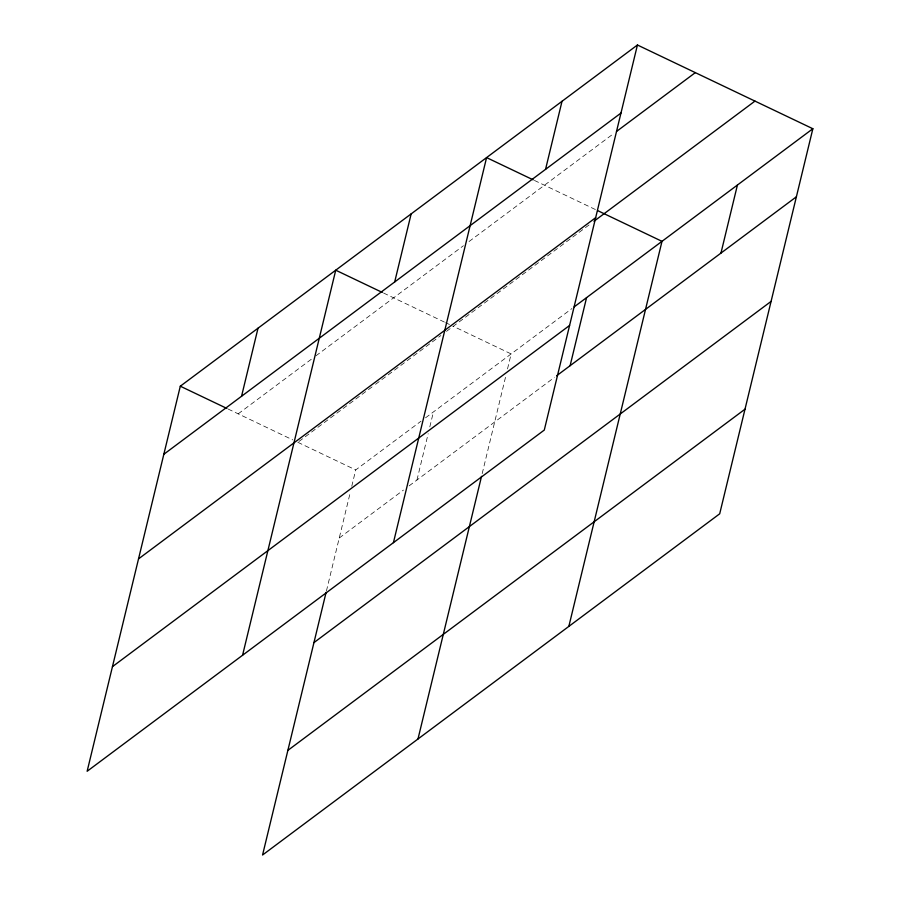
<?xml version="1.0" encoding="UTF-8"?>
<svg xmlns="http://www.w3.org/2000/svg" width="900" height="900" viewBox="0 0 900 900"><rect width="100%" height="100%" fill="white"/><g stroke="black" fill="none" stroke-linecap="round" stroke-linejoin="round"><path stroke-width="0.67" stroke-dasharray="4.5 3.38" d="M326.43 590.985L350.449 491.715M351.765 486.27L355.714 469.935L421.043 421.178M416.959 480.004L428.164 433.71M429.806 426.904L433.429 411.93M482.186 473.625L505.879 375.705M507.521 368.899L511.144 353.925L453.251 326.295M238.185 413.843L312.525 358.358M315.9 355.838L463.41 245.734M469.046 241.526L614.273 133.132M298.957 441.461L373.286 385.988M375.548 384.3L440.865 335.543M446.501 331.346L591.727 222.941M425.543 417.814L571.939 308.554M339.255 538.009L403.447 490.084M409.084 485.887L554.344 377.46M534.409 180.428L596.498 210.06M383.546 293.017L444.375 322.054M445.646 322.661L449.449 324.484M228.116 409.027L292.759 439.886M297.832 442.305L355.714 469.935"/><path stroke-width="1.35" d="M637.436 45L180.304 386.201L87.142 771.266L544.286 430.065L637.436 45L812.857 128.734L719.696 513.799L262.564 855L326.104 592.346M241.549 396.27L258.019 328.196M242.572 655.256L335.734 270.191L382.286 292.421M394.684 281.959L411.154 213.896M393.424 542.655L486.585 157.601L533.149 179.82M545.546 169.369L562.016 101.295M417.983 738.99L481.534 476.336M570.105 365.692L586.575 297.63M568.845 626.389L661.995 241.335L597.769 210.667M720.956 253.102L737.426 185.029M163.834 454.275L620.966 113.062M616.523 131.456L695.329 72.63M138.532 558.877L595.665 217.676M593.977 221.265L754.965 101.104M574.189 306.877L812.857 128.734M112.455 666.653L569.587 325.451M556.594 375.784L796.387 196.796M313.942 642.611L771.075 301.41M287.865 750.386L745.009 409.185M180.304 386.201L226.868 408.431"/></g></svg>
